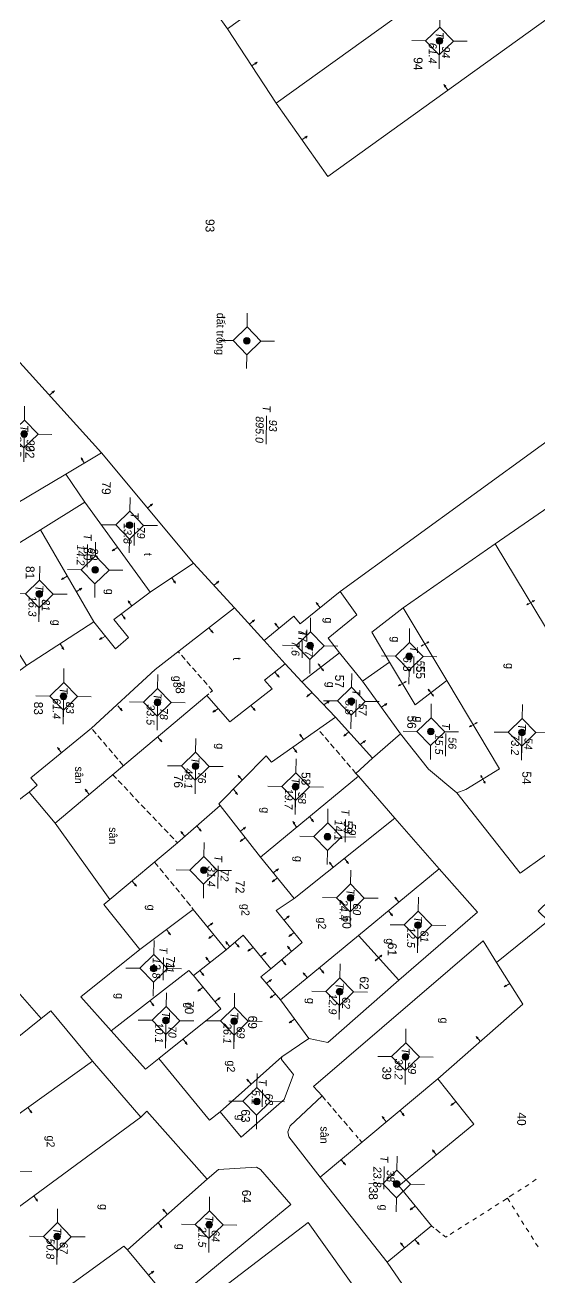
# Model space of a CAD drawing. Extents: x 601689 to 602595, y 1189742 to 1190763.
# Drawn here: x 602326.1 to 602349.3, y 1190167.2 to 1190223.5 of the extents above; entities that cross this region are included whole.
import ezdxf
from ezdxf.enums import TextEntityAlignment as Align

# ---------------------------------------------------------------- set-up
doc = ezdxf.new("R2010")
doc.units = 0
doc.header["$MEASUREMENT"] = 0
doc.linetypes.add('HIDDEN', pattern=[0.375, 0.25, -0.125])
for name, color, linetype in [('10', 250, 'Continuous'), ('11', 7, 'Continuous'), ('13', 7, 'Continuous'), ('14', 7, 'Continuous'), ('15', 7, 'Continuous'), ('16', 7, 'Continuous'), ('53', 7, 'Continuous')]:
    doc.layers.add(name, color=color, linetype=linetype)
doc.styles.add('TXT', font='vnshx.shx')

# ---------------------------------------------------------------- blocks, each defined once
blk = doc.blocks.new('NH3R')
at = {"layer": '16', "color": 7, "linetype": 'Continuous', "lineweight": 0}
for p, q in [((0, 0), (0.297, -0.005)), ((0.297, -0.005), (0.186, 0.031)), ((0.297, -0.005), (0.189, -0.033))]:
    blk.add_line(p, q, dxfattribs=at)
blk = doc.blocks.new('NH3')
at = {"layer": '16', "color": 7, "linetype": 'Continuous', "lineweight": 0}
for p, q in [((-0.199, -0.002), (-0.113, 0.021)), ((0.197, -0.012), (0.107, 0.015)), ((-0.199, -0.002), (0.197, -0.012)), ((-0.199, -0.002), (-0.116, -0.035)), ((0.197, -0.012), (0.104, -0.027))]:
    blk.add_line(p, q, dxfattribs=at)
blk = doc.blocks.new('*M3197319731973197')
at = {"layer": '13', "color": 3, "linetype": 'Continuous', "lineweight": 0}
blk.add_line((602645.355, 1190014.585), (602646.375, 1190014.585), dxfattribs=at)
at = {"layer": '13', "color": 3, "linetype": 'Continuous', "lineweight": 0, "style": 'TXT', "oblique": 7.6055}
blk.add_text('T', height=0.36, dxfattribs=at).set_placement((602645.158, 1190014.585), align=Align.MIDDLE_RIGHT)
for s, p in [('54', (602645.505, 1190014.885)), ('73.2', (602645.355, 1190014.285))]:
    blk.add_text(s, height=0.36, dxfattribs=at).set_placement(p, align=Align.MIDDLE_LEFT)
blk = doc.blocks.new('*M3201320132013201')
at = {"layer": '13', "color": 3, "linetype": 'Continuous', "lineweight": 0}
blk.add_line((602645.377, 1190010.481), (602646.397, 1190010.481), dxfattribs=at)
at = {"layer": '13', "color": 3, "linetype": 'Continuous', "lineweight": 0, "style": 'TXT', "oblique": 7.6055}
blk.add_text('T', height=0.36, dxfattribs=at).set_placement((602645.18, 1190010.481), align=Align.MIDDLE_RIGHT)
for s, p in [('56', (602645.527, 1190010.781)), ('15.5', (602645.377, 1190010.181))]:
    blk.add_text(s, height=0.36, dxfattribs=at).set_placement(p, align=Align.MIDDLE_LEFT)
blk = doc.blocks.new('*M3202320232023202')
at = {"layer": '13', "color": 3, "linetype": 'Continuous', "lineweight": 0}
blk.add_line((602614.3, 1190010.421), (602615.32, 1190010.421), dxfattribs=at)
at = {"layer": '13', "color": 3, "linetype": 'Continuous', "lineweight": 0, "style": 'TXT', "oblique": 7.6055}
for s, p in [('94', (602614.45, 1190010.721)), ('61.4', (602614.3, 1190010.121))]:
    blk.add_text(s, height=0.36, dxfattribs=at).set_placement(p, align=Align.MIDDLE_LEFT)
blk.add_text('T', height=0.36, dxfattribs=at).set_placement((602614.103, 1190010.421), align=Align.MIDDLE_RIGHT)
blk = doc.blocks.new('*M3203320332033203')
at = {"layer": '13', "color": 3, "linetype": 'Continuous', "lineweight": 0}
blk.add_line((602654.09, 1190010.029), (602655.11, 1190010.029), dxfattribs=at)
at = {"layer": '13', "color": 3, "linetype": 'Continuous', "lineweight": 0, "style": 'TXT', "oblique": 7.6055}
blk.add_text('T', height=0.36, dxfattribs=at).set_placement((602653.893, 1190010.029), align=Align.MIDDLE_RIGHT)
for s, p in [('61', (602654.24, 1190010.329)), ('12.5', (602654.09, 1190009.729))]:
    blk.add_text(s, height=0.36, dxfattribs=at).set_placement(p, align=Align.MIDDLE_LEFT)
blk = doc.blocks.new('*M3204320432043204')
at = {"layer": '13', "color": 3, "linetype": 'Continuous', "lineweight": 0}
blk.add_line((602660.021, 1190009.554), (602661.041, 1190009.554), dxfattribs=at)
at = {"layer": '13', "color": 3, "linetype": 'Continuous', "lineweight": 0, "style": 'TXT', "oblique": 7.6055}
blk.add_text('T', height=0.36, dxfattribs=at).set_placement((602659.824, 1190009.554), align=Align.MIDDLE_RIGHT)
for s, p in [('39', (602660.171, 1190009.854)), ('39.2', (602660.021, 1190009.254))]:
    blk.add_text(s, height=0.36, dxfattribs=at).set_placement(p, align=Align.MIDDLE_LEFT)
blk = doc.blocks.new('*M3205320532053205')
at = {"layer": '13', "color": 3, "linetype": 'Continuous', "lineweight": 0}
blk.add_line((602642.007, 1190009.459), (602642.772, 1190009.459), dxfattribs=at)
at = {"layer": '13', "color": 3, "linetype": 'Continuous', "lineweight": 0, "style": 'TXT', "oblique": 7.6055}
blk.add_text('T', height=0.36, dxfattribs=at).set_placement((602641.81, 1190009.459), align=Align.MIDDLE_RIGHT)
for s, p in [('55', (602642.157, 1190009.759)), ('6.8', (602642.007, 1190009.159))]:
    blk.add_text(s, height=0.36, dxfattribs=at).set_placement(p, align=Align.MIDDLE_LEFT)
blk = doc.blocks.new('*M3206320632063206')
at = {"layer": '13', "color": 3, "linetype": 'Continuous', "lineweight": 0}
blk.add_line((602665.749, 1190009.237), (602666.769, 1190009.237), dxfattribs=at)
at = {"layer": '13', "color": 3, "linetype": 'Continuous', "lineweight": 0, "style": 'TXT', "oblique": 7.6055}
for s, p in [('38', (602665.899, 1190009.537)), ('23.8', (602665.749, 1190008.937))]:
    blk.add_text(s, height=0.36, dxfattribs=at).set_placement(p, align=Align.MIDDLE_LEFT)
blk.add_text('T', height=0.36, dxfattribs=at).set_placement((602665.552, 1190009.237), align=Align.MIDDLE_RIGHT)
blk = doc.blocks.new('*M3211321132113211')
at = {"layer": '13', "color": 3, "linetype": 'Continuous', "lineweight": 0}
blk.add_line((602652.911, 1190006.969), (602653.931, 1190006.969), dxfattribs=at)
at = {"layer": '13', "color": 3, "linetype": 'Continuous', "lineweight": 0, "style": 'TXT', "oblique": 7.6055}
for s, p in [('60', (602653.061, 1190007.269)), ('24.4', (602652.911, 1190006.669))]:
    blk.add_text(s, height=0.36, dxfattribs=at).set_placement(p, align=Align.MIDDLE_LEFT)
blk.add_text('T', height=0.36, dxfattribs=at).set_placement((602652.714, 1190006.969), align=Align.MIDDLE_RIGHT)
blk = doc.blocks.new('*M3212321232123212')
at = {"layer": '13', "color": 3, "linetype": 'Continuous', "lineweight": 0}
blk.add_line((602644.061, 1190006.881), (602644.826, 1190006.881), dxfattribs=at)
at = {"layer": '13', "color": 3, "linetype": 'Continuous', "lineweight": 0, "style": 'TXT', "oblique": 7.6055}
for s, p in [('57', (602644.211, 1190007.181)), ('8.8', (602644.061, 1190006.581))]:
    blk.add_text(s, height=0.36, dxfattribs=at).set_placement(p, align=Align.MIDDLE_LEFT)
blk.add_text('T', height=0.36, dxfattribs=at).set_placement((602643.864, 1190006.881), align=Align.MIDDLE_RIGHT)
blk = doc.blocks.new('*M3214321432143214')
at = {"layer": '13', "color": 3, "linetype": 'Continuous', "lineweight": 0}
blk.add_line((602657.137, 1190006.546), (602658.157, 1190006.546), dxfattribs=at)
at = {"layer": '13', "color": 3, "linetype": 'Continuous', "lineweight": 0, "style": 'TXT', "oblique": 7.6055}
blk.add_text('T', height=0.36, dxfattribs=at).set_placement((602656.94, 1190006.546), align=Align.MIDDLE_RIGHT)
for s, p in [('62', (602657.287, 1190006.846)), ('12.9', (602657.137, 1190006.246))]:
    blk.add_text(s, height=0.36, dxfattribs=at).set_placement(p, align=Align.MIDDLE_LEFT)
blk = doc.blocks.new('*M3215321532153215')
at = {"layer": '13', "color": 3, "linetype": 'Continuous', "lineweight": 0}
blk.add_line((602650.175, 1190005.901), (602651.195, 1190005.901), dxfattribs=at)
at = {"layer": '13', "color": 3, "linetype": 'Continuous', "lineweight": 0, "style": 'TXT', "oblique": 7.6055}
for s, p in [('59', (602650.325, 1190006.201)), ('14.1', (602650.175, 1190005.601))]:
    blk.add_text(s, height=0.36, dxfattribs=at).set_placement(p, align=Align.MIDDLE_LEFT)
blk.add_text('T', height=0.36, dxfattribs=at).set_placement((602649.978, 1190005.901), align=Align.MIDDLE_RIGHT)
blk = doc.blocks.new('*M3218321832183218')
at = {"layer": '13', "color": 3, "linetype": 'Continuous', "lineweight": 0}
blk.add_line((602641.589, 1190004.993), (602642.354, 1190004.993), dxfattribs=at)
at = {"layer": '13', "color": 3, "linetype": 'Continuous', "lineweight": 0, "style": 'TXT', "oblique": 7.6055}
blk.add_text('T', height=0.36, dxfattribs=at).set_placement((602641.392, 1190004.993), align=Align.MIDDLE_RIGHT)
for s, p in [('77', (602641.739, 1190005.293)), ('7.6', (602641.589, 1190004.693))]:
    blk.add_text(s, height=0.36, dxfattribs=at).set_placement(p, align=Align.MIDDLE_LEFT)
blk = doc.blocks.new('*M3219321932193219')
at = {"layer": '13', "color": 3, "linetype": 'Continuous', "lineweight": 0}
blk.add_line((602647.942, 1190004.429), (602648.962, 1190004.429), dxfattribs=at)
at = {"layer": '13', "color": 3, "linetype": 'Continuous', "lineweight": 0, "style": 'TXT', "oblique": 7.6055}
blk.add_text('T', height=0.36, dxfattribs=at).set_placement((602647.745, 1190004.429), align=Align.MIDDLE_RIGHT)
for s, p in [('58', (602648.092, 1190004.729)), ('19.7', (602647.942, 1190004.129))]:
    blk.add_text(s, height=0.36, dxfattribs=at).set_placement(p, align=Align.MIDDLE_LEFT)
blk = doc.blocks.new('*M3220322032203220')
at = {"layer": '13', "color": 3, "linetype": 'Continuous', "lineweight": 0}
blk.add_line((602662.129, 1190002.885), (602662.894, 1190002.885), dxfattribs=at)
at = {"layer": '13', "color": 3, "linetype": 'Continuous', "lineweight": 0, "style": 'TXT', "oblique": 7.6055}
for s, p in [('63', (602662.279, 1190003.185)), ('5.1', (602662.129, 1190002.585))]:
    blk.add_text(s, height=0.36, dxfattribs=at).set_placement(p, align=Align.MIDDLE_LEFT)
blk.add_text('T', height=0.36, dxfattribs=at).set_placement((602661.932, 1190002.885), align=Align.MIDDLE_RIGHT)
blk = doc.blocks.new('*M3224322432243224')
at = {"layer": '13', "color": 3, "linetype": 'Continuous', "lineweight": 0}
blk.add_line((602627.92, 1190001.944), (602629.195, 1190001.944), dxfattribs=at)
at = {"layer": '13', "color": 3, "linetype": 'Continuous', "lineweight": 0, "style": 'TXT', "oblique": 7.6055}
for s, p in [('93', (602628.07, 1190002.244)), ('895.0', (602627.92, 1190001.644))]:
    blk.add_text(s, height=0.36, dxfattribs=at).set_placement(p, align=Align.MIDDLE_LEFT)
blk.add_text('T', height=0.36, dxfattribs=at).set_placement((602627.723, 1190001.944), align=Align.MIDDLE_RIGHT)
blk = doc.blocks.new('*M3225322532253225')
at = {"layer": '13', "color": 3, "linetype": 'Continuous', "lineweight": 0}
blk.add_line((602658.53, 1190001.819), (602659.55, 1190001.819), dxfattribs=at)
at = {"layer": '13', "color": 3, "linetype": 'Continuous', "lineweight": 0, "style": 'TXT', "oblique": 7.6055}
for s, p in [('69', (602658.68, 1190002.119)), ('26.1', (602658.53, 1190001.519))]:
    blk.add_text(s, height=0.36, dxfattribs=at).set_placement(p, align=Align.MIDDLE_LEFT)
blk.add_text('T', height=0.36, dxfattribs=at).set_placement((602658.333, 1190001.819), align=Align.MIDDLE_RIGHT)
blk = doc.blocks.new('*M3227322732273227')
at = {"layer": '13', "color": 3, "linetype": 'Continuous', "lineweight": 0}
blk.add_line((602667.703, 1190000.821), (602668.723, 1190000.821), dxfattribs=at)
at = {"layer": '13', "color": 3, "linetype": 'Continuous', "lineweight": 0, "style": 'TXT', "oblique": 7.6055}
for s, p in [('64', (602667.853, 1190001.121)), ('21.5', (602667.703, 1190000.521))]:
    blk.add_text(s, height=0.36, dxfattribs=at).set_placement(p, align=Align.MIDDLE_LEFT)
blk.add_text('T', height=0.36, dxfattribs=at).set_placement((602667.506, 1190000.821), align=Align.MIDDLE_RIGHT)
blk = doc.blocks.new('*M3229322932293229')
at = {"layer": '13', "color": 3, "linetype": 'Continuous', "lineweight": 0}
blk.add_line((602651.764, 1190000.349), (602652.784, 1190000.349), dxfattribs=at)
at = {"layer": '13', "color": 3, "linetype": 'Continuous', "lineweight": 0, "style": 'TXT', "oblique": 7.6055}
blk.add_text('T', height=0.36, dxfattribs=at).set_placement((602651.567, 1190000.349), align=Align.MIDDLE_RIGHT)
for s, p in [('72', (602651.914, 1190000.649)), ('31.4', (602651.764, 1190000.049))]:
    blk.add_text(s, height=0.36, dxfattribs=at).set_placement(p, align=Align.MIDDLE_LEFT)
blk = doc.blocks.new('*M3230323032303230')
at = {"layer": '13', "color": 3, "linetype": 'Continuous', "lineweight": 0}
blk.add_line((602647.087, 1189999.904), (602648.107, 1189999.904), dxfattribs=at)
at = {"layer": '13', "color": 3, "linetype": 'Continuous', "lineweight": 0, "style": 'TXT', "oblique": 7.6055}
blk.add_text('T', height=0.36, dxfattribs=at).set_placement((602646.89, 1189999.904), align=Align.MIDDLE_RIGHT)
for s, p in [('76', (602647.237, 1190000.204)), ('48.1', (602647.087, 1189999.604))]:
    blk.add_text(s, height=0.36, dxfattribs=at).set_placement(p, align=Align.MIDDLE_LEFT)
blk = doc.blocks.new('*M3232323232323232')
at = {"layer": '13', "color": 3, "linetype": 'Continuous', "lineweight": 0}
blk.add_line((602658.549, 1189998.743), (602659.569, 1189998.743), dxfattribs=at)
at = {"layer": '13', "color": 3, "linetype": 'Continuous', "lineweight": 0, "style": 'TXT', "oblique": 7.6055}
blk.add_text('T', height=0.36, dxfattribs=at).set_placement((602658.352, 1189998.743), align=Align.MIDDLE_RIGHT)
for s, p in [('70', (602658.699, 1189999.043)), ('10.1', (602658.549, 1189998.443))]:
    blk.add_text(s, height=0.36, dxfattribs=at).set_placement(p, align=Align.MIDDLE_LEFT)
blk = doc.blocks.new('*M3234323432343234')
at = {"layer": '13', "color": 3, "linetype": 'Continuous', "lineweight": 0}
blk.add_line((602656.213, 1189998.156), (602657.233, 1189998.156), dxfattribs=at)
at = {"layer": '13', "color": 3, "linetype": 'Continuous', "lineweight": 0, "style": 'TXT', "oblique": 7.6055}
blk.add_text('T', height=0.36, dxfattribs=at).set_placement((602656.016, 1189998.156), align=Align.MIDDLE_RIGHT)
for s, p in [('71', (602656.363, 1189998.456)), ('13.8', (602656.213, 1189997.856))]:
    blk.add_text(s, height=0.36, dxfattribs=at).set_placement(p, align=Align.MIDDLE_LEFT)
blk = doc.blocks.new('*M3235323532353235')
at = {"layer": '13', "color": 3, "linetype": 'Continuous', "lineweight": 0}
blk.add_line((602644.243, 1189998.152), (602645.263, 1189998.152), dxfattribs=at)
at = {"layer": '13', "color": 3, "linetype": 'Continuous', "lineweight": 0, "style": 'TXT', "oblique": 7.6055}
blk.add_text('T', height=0.36, dxfattribs=at).set_placement((602644.046, 1189998.152), align=Align.MIDDLE_RIGHT)
for s, p in [('78', (602644.393, 1189998.452)), ('33.5', (602644.243, 1189997.852))]:
    blk.add_text(s, height=0.36, dxfattribs=at).set_placement(p, align=Align.MIDDLE_LEFT)
blk = doc.blocks.new('*M3236323632363236')
at = {"layer": '13', "color": 3, "linetype": 'Continuous', "lineweight": 0}
blk.add_line((602636.287, 1189996.785), (602637.307, 1189996.785), dxfattribs=at)
at = {"layer": '13', "color": 3, "linetype": 'Continuous', "lineweight": 0, "style": 'TXT', "oblique": 7.6055}
for s, p in [('79', (602636.437, 1189997.085)), ('13.8', (602636.287, 1189996.485))]:
    blk.add_text(s, height=0.36, dxfattribs=at).set_placement(p, align=Align.MIDDLE_LEFT)
blk.add_text('T', height=0.36, dxfattribs=at).set_placement((602636.09, 1189996.785), align=Align.MIDDLE_RIGHT)
blk = doc.blocks.new('*M3238323832383238')
at = {"layer": '13', "color": 3, "linetype": 'Continuous', "lineweight": 0}
blk.add_line((602638.322, 1189995.262), (602639.342, 1189995.262), dxfattribs=at)
at = {"layer": '13', "color": 3, "linetype": 'Continuous', "lineweight": 0, "style": 'TXT', "oblique": 7.6055}
blk.add_text('T', height=0.36, dxfattribs=at).set_placement((602638.125, 1189995.262), align=Align.MIDDLE_RIGHT)
for s, p in [('80', (602638.472, 1189995.562)), ('14.2', (602638.322, 1189994.962))]:
    blk.add_text(s, height=0.36, dxfattribs=at).set_placement(p, align=Align.MIDDLE_LEFT)
blk = doc.blocks.new('*M3239323932393239')
at = {"layer": '13', "color": 3, "linetype": 'Continuous', "lineweight": 0}
blk.add_line((602668.338, 1189993.991), (602669.358, 1189993.991), dxfattribs=at)
at = {"layer": '13', "color": 3, "linetype": 'Continuous', "lineweight": 0, "style": 'TXT', "oblique": 7.6055}
for s, p in [('67', (602668.488, 1189994.291)), ('50.8', (602668.338, 1189993.691))]:
    blk.add_text(s, height=0.36, dxfattribs=at).set_placement(p, align=Align.MIDDLE_LEFT)
blk.add_text('T', height=0.36, dxfattribs=at).set_placement((602668.141, 1189993.991), align=Align.MIDDLE_RIGHT)
blk = doc.blocks.new('*M3240324032403240')
at = {"layer": '13', "color": 3, "linetype": 'Continuous', "lineweight": 0}
blk.add_line((602644.031, 1189993.921), (602645.051, 1189993.921), dxfattribs=at)
at = {"layer": '13', "color": 3, "linetype": 'Continuous', "lineweight": 0, "style": 'TXT', "oblique": 7.6055}
for s, p in [('83', (602644.181, 1189994.221)), ('61.4', (602644.031, 1189993.621))]:
    blk.add_text(s, height=0.36, dxfattribs=at).set_placement(p, align=Align.MIDDLE_LEFT)
blk.add_text('T', height=0.36, dxfattribs=at).set_placement((602643.834, 1189993.921), align=Align.MIDDLE_RIGHT)
blk = doc.blocks.new('*M3241324132413241')
at = {"layer": '13', "color": 3, "linetype": 'Continuous', "lineweight": 0}
blk.add_line((602639.44, 1189992.763), (602640.46, 1189992.763), dxfattribs=at)
at = {"layer": '13', "color": 3, "linetype": 'Continuous', "lineweight": 0, "style": 'TXT', "oblique": 7.6055}
for s, p in [('81', (602639.59, 1189993.063)), ('16.3', (602639.44, 1189992.463))]:
    blk.add_text(s, height=0.36, dxfattribs=at).set_placement(p, align=Align.MIDDLE_LEFT)
blk.add_text('T', height=0.36, dxfattribs=at).set_placement((602639.243, 1189992.763), align=Align.MIDDLE_RIGHT)
blk = doc.blocks.new('*M3243324332433243')
at = {"layer": '13', "color": 3, "linetype": 'Continuous', "lineweight": 0}
blk.add_line((602632.255, 1189991.976), (602633.275, 1189991.976), dxfattribs=at)
at = {"layer": '13', "color": 3, "linetype": 'Continuous', "lineweight": 0, "style": 'TXT', "oblique": 7.6055}
blk.add_text('T', height=0.36, dxfattribs=at).set_placement((602632.058, 1189991.976), align=Align.MIDDLE_RIGHT)
for s, p in [('92', (602632.405, 1189992.276)), ('24.5', (602632.255, 1189991.676))]:
    blk.add_text(s, height=0.36, dxfattribs=at).set_placement(p, align=Align.MIDDLE_LEFT)
blk = doc.blocks.new('CENTRD')
at = {"layer": '11', "linetype": 'Continuous', "lineweight": 0}
h = blk.add_hatch(color=2, dxfattribs=at)
edge = h.paths.add_edge_path()
edge.add_arc((0, 0), 0.15, 0, 360)
at = {"layer": '11', "color": 2, "linetype": 'Continuous', "lineweight": 0}
for p, q in [((0, 1.25), (0, 0.625)), ((0, 0.625), (-0.625, 0)), ((0.625, 0), (0, 0.625)), ((-0.625, 0), (-1.25, 0)), ((-0.625, 0), (0, -0.625)), ((0, -0.625), (0.625, 0)), ((1.25, 0), (0.625, 0)), ((0, -0.625), (0, -1.25))]:
    blk.add_line(p, q, dxfattribs=at)
blk.add_circle((0, 0), 0.15, dxfattribs=at)

msp = doc.modelspace()

# ---------------------------------------------------------------- linework, layer by layer
at = {"layer": '10', "color": 7, "linetype": 'Continuous', "lineweight": 0}
for p, q in [((602347.545, 1190232.191), (602335.254, 1190223.379)), ((602349.841, 1190228.919), (602337.448, 1190220.039)), ((602333.527, 1190225.802), (602335.254, 1190223.379)), ((602335.254, 1190223.379), (602337.448, 1190220.039)), ((602329.582, 1190204.306), (602324.893, 1190209.48)), ((602327.979, 1190203.348), (602329.582, 1190204.306)), ((602333.734, 1190199.339), (602329.582, 1190204.306)), ((602328.841, 1190202.086), (602327.979, 1190203.348)), ((602351.435, 1190203.046), (602347.307, 1190200.203)), ((602326.835, 1190200.833), (602328.841, 1190202.086)), ((602328.841, 1190202.086), (602331.776, 1190198.025)), ((602326.835, 1190200.833), (602329.238, 1190196.7)), ((602347.307, 1190200.203), (602343.167, 1190197.329)), ((602347.307, 1190200.203), (602350.495, 1190194.938)), ((602331.776, 1190198.025), (602333.734, 1190199.339)), ((602333.734, 1190199.339), (602335.577, 1190197.323)), ((602326.211, 1190194.731), (602324.311, 1190197.697)), ((602335.577, 1190197.323), (602336.907, 1190195.864)), ((602343.167, 1190197.329), (602345.132, 1190194.062)), ((602326.211, 1190194.731), (602329.238, 1190196.7)), ((602336.907, 1190195.864), (602337.852, 1190194.801)), ((602340.299, 1190195.298), (602338.611, 1190193.991)), ((602341.331, 1190194.034), (602340.299, 1190195.298)), ((602320.189, 1190190.323), (602326.211, 1190194.731)), ((602338.611, 1190193.991), (602337.852, 1190194.801)), ((602342.554, 1190194.877), (602341.331, 1190194.034)), ((602340.12, 1190192.41), (602338.611, 1190193.991)), ((602341.331, 1190194.034), (602343.049, 1190191.661)), ((602340.12, 1190192.41), (602341.784, 1190190.558)), ((602341.784, 1190190.558), (602343.049, 1190191.661)), ((602341.153, 1190189.756), (602336.743, 1190186.117)), ((602342.787, 1190187.864), (602341.153, 1190189.756)), ((602327.503, 1190187.633), (602326.322, 1190189.039)), ((602334.924, 1190188.431), (602336.743, 1190186.117)), ((602329.967, 1190184.21), (602327.503, 1190187.633)), ((602342.787, 1190187.864), (602338.267, 1190184.245)), ((602344.796, 1190185.586), (602342.787, 1190187.864)), ((602338.267, 1190184.245), (602336.743, 1190186.117)), ((602344.796, 1190185.586), (602341.155, 1190182.586)), ((602347.368, 1190181.371), (602349.695, 1190183.238)), ((602341.155, 1190182.586), (602337.645, 1190179.684)), ((602342.977, 1190180.571), (602341.155, 1190182.586)), ((602335.205, 1190181.948), (602333.729, 1190180.788)), ((602325.081, 1190180.886), (602326.862, 1190178.851)), ((602337.645, 1190179.684), (602338.921, 1190177.956)), ((602338.921, 1190177.956), (602337.709, 1190177.123)), ((602319.451, 1190169.983), (602329.187, 1190176.929)), ((602329.187, 1190176.929), (602331.352, 1190174.41)), ((602334.935, 1190174.651), (602337.709, 1190177.123)), ((602344.737, 1190176.136), (602339.435, 1190171.709)), ((602320.846, 1190166.693), (602331.352, 1190174.41)), ((602334.344, 1190171.629), (602330.751, 1190168.448)), ((602342.453, 1190167.887), (602339.435, 1190171.709)), ((602330.751, 1190168.448), (602332.649, 1190166.162))]:
    msp.add_line(p, q, dxfattribs=at)
for points in [[(602352.166, 1190225.647), (602339.773, 1190216.737), (602337.448, 1190220.039)], [(602352.166, 1190225.647), (602360.964, 1190213.076), (602358.427, 1190211.2), (602340.327, 1190198.058)], [(602327.979, 1190203.348), (602325.69, 1190201.979), (602325.699, 1190201.899)], [(602324.311, 1190197.697), (602325.32, 1190198.354), (602324.626, 1190199.493), (602326.835, 1190200.833)], [(602329.238, 1190196.7), (602330.221, 1190195.486), (602330.798, 1190195.999), (602330.139, 1190196.798), (602331.776, 1190198.025)], [(602340.327, 1190198.058), (602338.537, 1190196.613), (602338.241, 1190196.946), (602336.907, 1190195.864)], [(602340.327, 1190198.058), (602341.083, 1190197.008), (602339.788, 1190195.965), (602340.299, 1190195.298)], [(602326.322, 1190189.039), (602326.687, 1190189.345), (602326.402, 1190189.678), (602329.132, 1190191.911), (602331.998, 1190194.552), (602335.577, 1190197.323)], [(602343.167, 1190197.329), (602341.751, 1190196.228), (602342.554, 1190194.877)], [(602337.852, 1190194.801), (602336.923, 1190194.075), (602337.267, 1190193.68), (602335.366, 1190192.195), (602334.332, 1190193.39), (602327.503, 1190187.633)], [(602342.554, 1190194.877), (602343.717, 1190192.961), (602345.132, 1190194.062)], [(602345.132, 1190194.062), (602347.508, 1190190.079), (602345.995, 1190189.15), (602345.583, 1190189.006)], [(602340.12, 1190192.41), (602337.241, 1190190.38), (602337.005, 1190190.663), (602334.875, 1190188.502), (602334.924, 1190188.431)], [(602343.049, 1190191.661), (602344.307, 1190190.063), (602345.583, 1190189.006)], [(602341.153, 1190189.756), (602341.045, 1190189.878), (602341.784, 1190190.558)], [(602326.322, 1190189.039), (602323.179, 1190186.663), (602322.653, 1190186.919), (602320.189, 1190190.323)], [(602353.917, 1190189.292), (602348.434, 1190185.386), (602345.583, 1190189.006)], [(602329.967, 1190184.21), (602333.012, 1190186.748), (602334.924, 1190188.431)], [(602349.695, 1190183.238), (602349.25, 1190183.685), (602350.345, 1190184.75), (602352.663, 1190186.749)], [(602342.977, 1190180.571), (602346.519, 1190183.632), (602344.796, 1190185.586)], [(602337.214, 1190181.079), (602338.62, 1190182.271), (602337.45, 1190183.717), (602338.267, 1190184.245)], [(602331.306, 1190181.951), (602329.693, 1190183.983), (602329.967, 1190184.21)], [(602331.306, 1190181.951), (602333.72, 1190183.758), (602335.205, 1190181.948)], [(602337.214, 1190181.079), (602335.965, 1190182.607), (602335.205, 1190181.948)], [(602339.435, 1190171.709), (602338.02, 1190173.529), (602337.974, 1190173.758), (602338.087, 1190174.018), (602339.515, 1190175.368), (602339.131, 1190175.793), (602346.771, 1190182.339), (602347.368, 1190181.371)], [(602330.016, 1190178.298), (602328.656, 1190179.827), (602331.306, 1190181.951)], [(602333.729, 1190180.788), (602333.512, 1190181.011), (602330.016, 1190178.298)], [(602337.645, 1190179.684), (602336.759, 1190180.726), (602337.214, 1190181.079)], [(602347.368, 1190181.371), (602348.563, 1190179.494), (602344.737, 1190176.136)], [(602333.729, 1190180.788), (602334.96, 1190179.281), (602332.169, 1190177.049)], [(602342.977, 1190180.571), (602339.779, 1190177.765), (602338.921, 1190177.956)], [(602326.862, 1190178.851), (602327.297, 1190179.196), (602329.187, 1190176.929)], [(602326.862, 1190178.851), (602321.301, 1190174.388), (602318.219, 1190172.06)], [(602332.169, 1190177.049), (602331.562, 1190176.567), (602330.016, 1190178.298)], [(602334.935, 1190174.651), (602334.451, 1190174.278), (602332.169, 1190177.049)], [(602337.709, 1190177.123), (602337.698, 1190177.003), (602338.229, 1190176.326), (602337.804, 1190175.211), (602335.88, 1190173.508), (602334.935, 1190174.651)], [(602344.737, 1190176.136), (602346.358, 1190174.094), (602342.981, 1190171.32), (602344.446, 1190169.52), (602342.453, 1190167.887)], [(602331.352, 1190174.41), (602331.625, 1190174.676), (602334.344, 1190171.629)], [(602332.649, 1190166.162), (602333.154, 1190166.525), (602333.223, 1190166.454), (602338.109, 1190170.477), (602336.74, 1190172.056), (602336.561, 1190172.168), (602334.85, 1190172.052), (602334.344, 1190171.629)], [(602341.39, 1190166.172), (602338.897, 1190169.666), (602331.297, 1190163.87), (602329.187, 1190162.369)], [(602326.431, 1190165.587), (602330.592, 1190168.61), (602330.751, 1190168.448)], [(602356.006, 1190165.141), (602354.109, 1190163.877), (602347.404, 1190161.359), (602346.097, 1190163.067), (602345.875, 1190162.91), (602342.453, 1190167.887)]]:
    msp.add_lwpolyline(points, dxfattribs=at)
at = {"layer": '14', "color": 6, "linetype": 'HIDDEN', "lineweight": 0}
for p, q in [((602334.585, 1190193.597), (602333.04, 1190195.357)), ((602334.413, 1190193.459), (602334.332, 1190193.39)), ((602334.585, 1190193.597), (602334.484, 1190193.518)), ((602330.559, 1190190.232), (602329.132, 1190191.911)), ((602341.045, 1190189.878), (602339.332, 1190191.862)), ((602330.083, 1190189.828), (602332.913, 1190186.849)), ((602332.913, 1190186.849), (602333.012, 1190186.748)), ((602331.979, 1190185.882), (602333.455, 1190184.091)), ((602333.455, 1190184.091), (602333.593, 1190183.919)), ((602333.652, 1190183.838), (602333.72, 1190183.758)), ((602339.515, 1190175.368), (602340.963, 1190173.688)), ((602341.042, 1190173.597), (602341.15, 1190173.475)), ((602341.209, 1190173.414), (602341.307, 1190173.293)), ((602348.831, 1190171.39), (602348.66, 1190171.282)), ((602349.165, 1190171.616), (602348.993, 1190171.507)), ((602347.863, 1190170.774), (602347.651, 1190170.636)), ((602348.156, 1190170.959), (602347.863, 1190170.774)), ((602347.863, 1190170.774), (602347.971, 1190170.602)), ((602348.488, 1190171.175), (602348.327, 1190171.067)), ((602347.147, 1190170.313), (602346.975, 1190170.205)), ((602347.48, 1190170.528), (602347.308, 1190170.421)), ((602348.078, 1190170.43), (602348.186, 1190170.269)), ((602346.128, 1190169.677), (602345.957, 1190169.569)), ((602346.471, 1190169.883), (602346.3, 1190169.784)), ((602346.803, 1190170.098), (602346.632, 1190169.99)), ((602348.284, 1190170.097), (602348.391, 1190169.926)), ((602348.5, 1190169.754), (602348.607, 1190169.583)), ((602344.555, 1190169.438), (602344.446, 1190169.52)), ((602344.831, 1190169.204), (602344.644, 1190169.367)), ((602345.452, 1190169.246), (602345.29, 1190169.139)), ((602345.795, 1190169.461), (602345.624, 1190169.354)), ((602348.715, 1190169.421), (602348.822, 1190169.249)), ((602348.93, 1190169.079), (602349.037, 1190168.907)), ((602349.135, 1190168.746), (602349.243, 1190168.574))]:
    msp.add_line(p, q, dxfattribs=at)
msp.add_lwpolyline([(602345.149, 1190169.061), (602345.088, 1190169.011), (602344.96, 1190169.113)], dxfattribs=at)

# ---------------------------------------------------------------- block references
at = {"layer": '11', "color": 2, "linetype": 'Continuous', "lineweight": 0, "rotation": 269.1680420500809}
for p in [(602344.806, 1190222.834), (602336.132, 1190209.339), (602326.102, 1190205.149), (602330.852, 1190201.048), (602329.3, 1190199.035), (602326.785, 1190197.953), (602338.982, 1190195.627), (602343.442, 1190195.144), (602327.876, 1190193.346), (602340.834, 1190193.128), (602332.103, 1190193.073), (602344.415, 1190191.76), (602348.519, 1190191.722), (602333.814, 1190190.204), (602338.326, 1190189.283), (602339.766, 1190187.029), (602334.191, 1190185.521), (602340.794, 1190184.278), (602343.836, 1190183.054), (602331.934, 1190181.104), (602340.309, 1190180.058), (602332.487, 1190178.76), (602335.563, 1190178.734), (602343.275, 1190177.131), (602336.576, 1190175.12), (602325.199, 1190171.987), (602342.875, 1190171.408), (602334.432, 1190169.576), (602327.593, 1190169.041)]:
    msp.add_blockref('CENTRD', p, dxfattribs=at)
at = {"layer": '13', "color": 3, "linetype": 'Continuous', "lineweight": 0, "rotation": 269.1680420500809}
for name, p in [('*M3202320232023202', (-578790.27, 1810052.359)), ('*M3224322432243224', (-578789.388, 1810049.055)), ('*M3243324332433243', (-578790.27, 1810052.359)), ('*M3236323632363236', (-578790.052, 1810052.535)), ('*M3238323832383238', (-578790.61, 1810053.58)), ('*M3241324132413241', (-578790.27, 1810052.359)), ('*M3218321832183218', (-578790.623, 1810052.65)), ('*M3205320532053205', (-578790.055, 1810052.428)), ('*M3240324032403240', (-578790.27, 1810052.359)), ('*M3235323532353235', (-578790.27, 1810052.359)), ('*M3212321232123212', (-578790.053, 1810052.499)), ('*M3201320132013201', (-578789.59, 1810052.349)), ('*M3197319731973197', (-578790.27, 1810052.359)), ('*M3230323032303230', (-578790.27, 1810052.359)), ('*M3219321932193219', (-578790.27, 1810052.359)), ('*M3215321532153215', (-578789.469, 1810053.206)), ('*M3229322932293229', (-578789.622, 1810052.636)), ('*M3211321132113211', (-578790.27, 1810052.359)), ('*M3203320332033203', (-578790.27, 1810052.359)), ('*M3234323432343234', (-578789.832, 1810052.926)), ('*M3214321432143214', (-578790.27, 1810052.359)), ('*M3232323232323232', (-578790.27, 1810052.359)), ('*M3225322532253225', (-578790.27, 1810052.359)), ('*M3204320432043204', (-578790.27, 1810052.359)), ('*M3220322032203220', (-578790.011, 1810052.963)), ('*M3206320632063206', (-578790.83, 1810053.225)), ('*M3227322732273227', (-578790.27, 1810052.359)), ('*M3239323932393239', (-578790.27, 1810052.359))]:
    msp.add_blockref(name, p, dxfattribs=at)
at = {"layer": '16', "color": 7, "linetype": 'Continuous', "lineweight": 0}
for name, p, xscale, yscale, rotation in [('NH3R', (602336.351, 1190221.714), 0.9999975935805228, 0.9999975935805228, 33.30032895893835), ('NH3R', (602330.314, 1190200.055), 0.9999985859560389, 0.9999985859560389, 215.8548577282061), ('NH3R', (602339.437, 1190197.33), 1.000001865276856, 1.000001865276856, 128.9241141661364), ('NH3', (602348.901, 1190197.57), 0.9999970398208958, 0.9999970398208958, 31.21689366228647), ('NH3R', (602337.574, 1190196.406), 1.000001947676343, 1.000001947676343, 129.0283045547395), ('NH3R', (602334.414, 1190196.429), 0.9999989465091408, 0.9999989465091408, 311.3927171202868), ('NH3R', (602327.724, 1190195.711), 1.0000013224809, 1.0000013224809, 303.0411074772508), ('NH3R', (602337.387, 1190194.438), 0.9999989465091408, 0.9999989465091408, 311.3927171202868), ('NH3', (602339.46, 1190194.65), 0.9999979466529471, 0.9999979466529471, 127.7490561253554), ('NH3', (602343.13, 1190193.92), 0.9999988588293168, 0.9999988588293168, 31.27634087608986), ('NH3R', (602330.326, 1190192.925), 0.9999989465091408, 0.9999989465091408, 311.3927171202868), ('NH3R', (602336.316, 1190192.933), 0.9999989465091408, 0.9999989465091408, 311.3927171202868), ('NH3', (602346.325, 1190192.075), 1.000001106810934, 1.000001106810934, 30.80969814489607), ('NH3R', (602332.107, 1190191.53), 0.9999989465091408, 0.9999989465091408, 311.3927171202868), ('NH3R', (602338.676, 1190191.4), 1.000002897655213, 1.000002897655213, 125.2062825973848), ('NH3R', (602327.787, 1190190.809), 0.9999979769674048, 0.9999979769674048, 129.8805207614097), ('NH3', (602346.752, 1190189.61), 1.000001792949616, 1.000001792949616, 121.5645854744047), ('NH3R', (602329.031, 1190188.932), 0.9999979769674048, 0.9999979769674048, 129.8805207614097), ('NH3R', (602338.372, 1190187.464), 1.000002897655213, 1.000002897655213, 125.2062825973848), ('NH3R', (602333.335, 1190187.033), 0.9999983775496724, 0.9999983775496724, 128.1656127771029), ('NH3R', (602340.522, 1190186.055), 1.000001671117614, 1.000001671117614, 308.6781551903085), ('NH3R', (602340.016, 1190185.642), 1.000002897655213, 1.000002897655213, 125.2062825973848), ('NH3R', (602342.975, 1190184.081), 1.000001027100203, 1.000001027100203, 129.4827525330551), ('NH3R', (602335.357, 1190182.075), 0.9999983775496724, 0.9999983775496724, 128.1656127771029), ('NH3R', (602335.59, 1190182.282), 0.9999988659308732, 0.9999988659308732, 310.9861712642092), ('NH3R', (602338.144, 1190181.867), 1.000001027100203, 1.000001027100203, 129.4827525330551), ('NH3R', (602334.468, 1190181.367), 0.9999983775496724, 0.9999983775496724, 128.1656127771029), ('NH3', (602342.061, 1190181.573), 1.000001595646168, 1.000001595646168, 222.1198997468416), ('NH3R', (602338.858, 1190180.677), 1.000001027100203, 1.000001027100203, 129.4827525330551), ('NH3R', (602334.163, 1190180.261), 1.000002694475605, 1.000002694475605, 219.2078540682974), ('NH3R', (602333.261, 1190177.923), 0.9999981991975041, 0.9999981991975041, 308.6116076222743), ('NH3R', (602336.322, 1190175.892), 0.9999974784158928, 0.9999974784158928, 131.7041390483289), ('NH3R', (602345.552, 1190175.116), 1.000001788352592, 1.000001788352592, 218.4595889525994), ('NH3R', (602342.41, 1190174.208), 0.9999987911747922, 0.9999987911747922, 129.3409476541023), ('NH3R', (602344.669, 1190172.707), 1.000001496983589, 1.000001496983589, 129.388670400966), ('NH3R', (602340.377, 1190172.495), 1.000001418183622, 1.000001418183622, 310.2495559795412), ('NH3R', (602332.137, 1190169.679), 1.000001166886713, 1.000001166886713, 305.9986127233405), ('NH3R', (602343.232, 1190168.527), 0.9999987911747922, 0.9999987911747922, 129.3409476541023), ('NH3R', (602331.704, 1190167.305), 0.9999976398328548, 0.9999976398328548, 39.71004046229214)]:
    msp.add_blockref(name, p, dxfattribs=dict(at, xscale=xscale, yscale=yscale, rotation=rotation))
for name, p, rotation in [('NH3R', (602345.177, 1190220.623), 125.7211873470503), ('NH3R', (602338.606, 1190218.383), 35.13978480666719), ('NH3R', (602327.238, 1190206.898), 42.17652886924081), ('NH3R', (602328.825, 1190203.826), 122.5490168537725), ('NH3R', (602331.658, 1190201.817), 39.88960749523807), ('NH3R', (602328.045, 1190198.746), 210.1803921620544), ('NH3R', (602332.755, 1190198.682), 303.8477387943561), ('NH3R', (602334.65, 1190198.336), 42.41229159691271), ('NH3R', (602328.446, 1190198.051), 32.63818598206145), ('NH3R', (602330.957, 1190197.407), 126.8740283829643), ('NH3R', (602330.492, 1190197.063), 303.8477387943561), ('NH3R', (602336.247, 1190196.594), 42.41229159691271), ('NH3R', (602329.759, 1190196.053), 210.1803921620544), ('NH3', (602344.155, 1190195.695), 211.0246375606846), ('NH3R', (602339.055, 1190193.525), 221.9405447365961), ('NH3', (602344.425, 1190193.512), 307.8718932339775), ('NH3R', (602334.855, 1190192.793), 212.6381859820614), ('NH3R', (602339.597, 1190192.958), 35.88404667486772), ('NH3R', (602342.195, 1190192.852), 35.88404667486772), ('NH3R', (602340.72, 1190191.742), 221.9405447365961), ('NH3R', (602338.201, 1190191.057), 309.5304440869871), ('NH3R', (602341.233, 1190191.185), 35.88404667486772), ('NH3R', (602335.94, 1190189.578), 135.4121598188776), ('NH3R', (602335.525, 1190189.164), 309.8139317551853), ('NH3R', (602338.948, 1190187.937), 309.5304440869871), ('NH3R', (602333.882, 1190187.515), 309.8139317551853), ('NH3R', (602335.839, 1190187.279), 38.14702822468805), ('NH3R', (602336.065, 1190186.996), 219.1703457815166), ('NH3R', (602337.313, 1190185.408), 38.14702822468805), ('NH3R', (602330.968, 1190185.035), 309.8139317551853), ('NH3R', (602337.511, 1190185.186), 219.1703457815166), ('NH3R', (602342.51, 1190183.698), 309.5868466774012), ('NH3R', (602334.36, 1190182.969), 38.14702822468805), ('NH3R', (602337.804, 1190183.282), 39.28471761707696), ('NH3R', (602332.518, 1190182.855), 306.8072669684533), ('NH3R', (602334.645, 1190182.635), 219.1703457815166), ('NH3R', (602338.267, 1190182.715), 216.4550123400529), ('NH3R', (602336.417, 1190182.051), 216.4550123400529), ('NH3R', (602336.762, 1190181.636), 39.28471761707696), ('NH3R', (602337.7, 1190181.493), 309.5868466774012), ('NH3R', (602334.013, 1190181.014), 309.5868466774012), ('NH3R', (602339.405, 1190181.129), 309.5868466774012), ('NH3R', (602337.005, 1190180.422), 39.28471761707696), ('NH3R', (602347.966, 1190180.432), 212.4825652981347), ('NH3R', (602334.693, 1190179.605), 39.28471761707696), ('NH3R', (602337.429, 1190179.957), 216.4550123400529), ('NH3R', (602331.764, 1190179.654), 307.7864741165555), ('NH3R', (602338.283, 1190178.824), 216.4550123400529), ('NH3R', (602346.65, 1190177.82), 131.2699398736749), ('NH3R', (602326.268, 1190174.84), 307.0634307635409), ('NH3R', (602343.027, 1190174.71), 309.6621754263267), ('NH3R', (602326.534, 1190170.875), 307.0634307635409), ('NH3R', (602332.542, 1190170.043), 131.5058564638065), ('NH3R', (602343.718, 1190170.42), 219.151591572883), ('NH3R', (602343.697, 1190168.91), 309.6621754263267)]:
    msp.add_blockref(name, p, dxfattribs=dict(at, rotation=rotation))

# ---------------------------------------------------------------- texts
at = {"layer": '15', "color": 7, "linetype": 'Continuous', "lineweight": 0, "style": 'TXT'}
for s, p in [('%%174%%202t tr%%232ng', (602334.958, 1190210.602)), ('t', (602331.68, 1190199.797)), ('g', (602329.968, 1190198.18)), ('g', (602327.559, 1190196.793)), ('g', (602339.821, 1190196.895)), ('g', (602342.84, 1190196.043)), ('t', (602335.696, 1190195.101)), ('g', (602347.973, 1190194.843)), ('g3', (602333.005, 1190194.268)), ('g', (602339.911, 1190194.004)), ('g', (602343.88, 1190192.439)), ('g', (602334.933, 1190191.232)), ('s%%169n', (602328.578, 1190190.189)), ('g', (602336.973, 1190188.354)), ('s%%169n', (602330.111, 1190187.457)), ('g', (602338.464, 1190186.163)), ('g', (602331.823, 1190183.974)), ('g2', (602336.074, 1190184.005)), ('g2', (602339.526, 1190183.398)), ('g', (602342.583, 1190182.457)), ('g', (602330.408, 1190179.993)), ('g', (602339.016, 1190179.775)), ('g', (602333.543, 1190179.58)), ('g', (602345.024, 1190178.893)), ('g2', (602335.427, 1190176.964)), ('g', (602335.864, 1190174.528)), ('g2', (602327.301, 1190173.586)), ('s%%169n', (602339.627, 1190173.997)), ('g', (602329.689, 1190170.503)), ('g', (602342.289, 1190170.48)), ('g', (602333.154, 1190168.715))]:
    msp.add_text(s, height=0.36, rotation=269.2144, dxfattribs=at).set_placement(p, align=Align.MIDDLE_LEFT)
at = {"layer": '53', "color": 200, "linetype": 'Continuous', "lineweight": 0, "style": 'TXT'}
for s, p in [('94', (602343.846, 1190222.101)), ('93', (602334.476, 1190214.819)), ('92', (602326.367, 1190204.639)), ('79', (602329.805, 1190203.012)), ('80', (602328.984, 1190200.054)), ('81', (602326.372, 1190199.21)), ('77', (602338.654, 1190196.371)), ('55', (602343.952, 1190194.718)), ('78', (602333.132, 1190194.056)), ('57', (602340.305, 1190194.318)), ('83', (602326.748, 1190193.104)), ('56', (602343.56, 1190192.483)), ('58', (602338.796, 1190189.938)), ('54', (602348.736, 1190189.972)), ('76', (602333.053, 1190189.818)), ('59', (602340.695, 1190187.753)), ('72', (602335.829, 1190185.069)), ('60', (602340.637, 1190183.483)), ('61', (602342.681, 1190182.255)), ('71', (602332.692, 1190181.652)), ('62', (602341.419, 1190180.742)), ('70', (602333.544, 1190179.64)), ('69', (602336.395, 1190178.981)), ('39', (602342.434, 1190176.688)), ('63', (602336.077, 1190174.765)), ('40', (602348.506, 1190174.625)), ('38', (602341.83, 1190171.286)), ('64', (602336.118, 1190171.144))]:
    msp.add_text(s, height=0.4, rotation=269.2144, dxfattribs=at).set_placement(p, align=Align.MIDDLE_LEFT)

doc.saveas('drawing.dxf')
